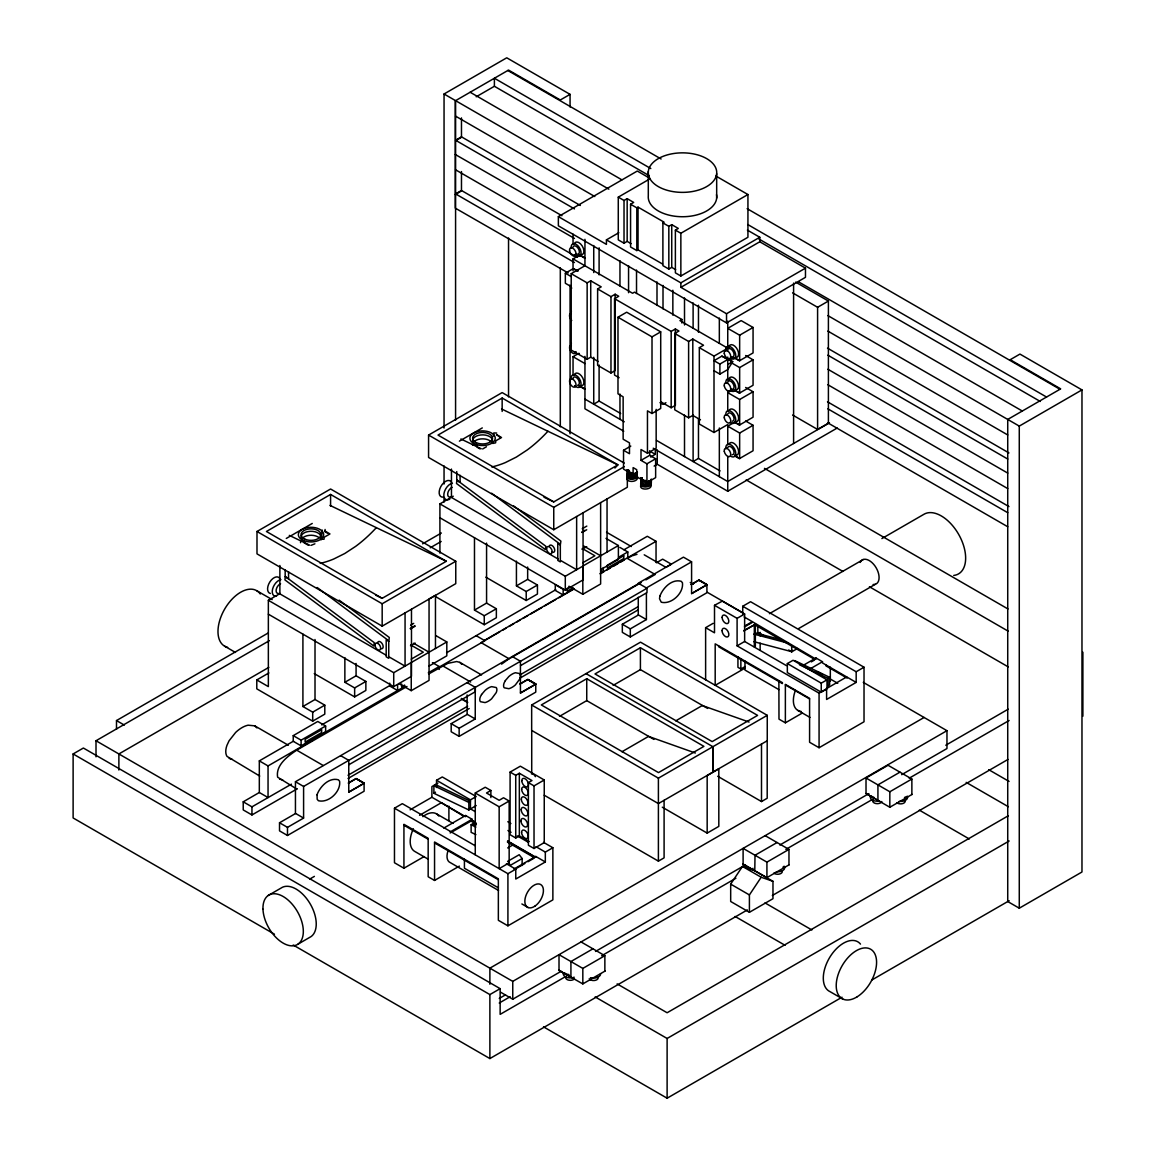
<?xml version="1.0" encoding="UTF-8"?>
<svg xmlns="http://www.w3.org/2000/svg" width="1156" height="1156" viewBox="0 0 1156 1156"><rect width="100%" height="100%" fill="white"/><g stroke="black" fill="none" stroke-linecap="round" stroke-linejoin="round"><path stroke-width="1.5" d="M642.086 477.789L642.042 478.685L642.014 477.703M629.456 471.388L628.373 469.871M629.471 471.084L628.344 471.012L628.517 469.871M300.546 542.699L300.704 541.051L304.1 541.153M321.151 539.866L322.249 530.069M327.451 533.176L324.937 531.702L325.111 529.462M493.453 436.202L493.814 432.936L496.69 433.052M651.377 483.483C650.51 488.526 637.924 488.078 641.147 482.37M641.045 477.919L642.129 480.867L647.216 481.488M641.074 479.046L640.858 480.65L642.158 481.965L648.559 482.269M641.045 480.159C640.077 485.636 651.767 484.913 651.392 479.812M641.074 481.286L640.756 482.081C641.898 486.3 649.036 485.65 651.261 482.529M641.045 482.399C640.077 487.875 651.767 487.153 651.392 482.038M651.189 480.289L651.522 479.48M651.189 482.529L651.42 480.925M789.201 864.76L766.919 877.621L742.875 863.994L772.974 881.32L772.974 898.703L749.406 912.301L730.679 901.492L730.679 884.123L742.455 866.436L754.247 870.511M749.406 912.301L749.406 894.932L761.183 877.245L772.974 881.32M627.405 474.683C624.298 480.145 635.525 480.708 637.433 476.633M627.405 476.792C623.922 482.832 638.358 482.991 637.534 477.096M641.147 484.48C637.332 490.997 654.007 490.274 650.741 484.032M792.698 650.351L791.658 651.666L753.828 641.667M650.611 479.942L651.233 479.176M651.261 480.289L645.828 482.731M501.574 664.136L509.059 658.747M636.898 472.24C634.312 474.451 628.011 475.102 627.043 471.041M635.959 474.032L636.869 473.353L632.101 475.102M636.898 474.495C634.312 476.691 628.011 477.356 627.043 473.281M636.942 475.622L632.101 477.341M636.898 476.734C634.312 478.931 628.011 479.596 627.043 475.521M650.582 483.28L648.53 484.465M433.89 785.704L435.494 784.592L470.449 801.296L468.859 802.409L468.859 809.98L433.89 793.276L433.89 785.704L468.859 802.409M433.89 793.276L435.494 792.163M468.859 809.98L476.2 805.544M475.896 834.632L471.128 832.349L471.128 824.777L472.717 823.664L475.896 825.196M829.632 677.286L829.632 684.858L828.043 685.97L828.043 678.399L829.632 677.286L794.678 660.582M406.984 686.491L296.673 750.186C287.844 756.125 275.489 765.156 277.628 777.179L296.687 788.97M599.097 365.007L599.097 401.06L593.736 404.166L593.736 357.305M444.049 428.038L444.049 93.997L506.747 57.8L570.067 94.359L570.067 106.988M476.214 96.786L494.392 86.281L649.239 175.683M580.355 205.479L461.475 136.841L455.58 140.252L574.46 208.889M456.779 140.021L461.316 137.405M455.276 154.485L561.946 215.724M570.067 94.359L560.313 99.98L508.539 70.082L455.276 100.832L455.276 208.138L568.203 272.975M577.22 257.326L461.475 190.494L455.58 193.905L574.46 262.528M455.276 194.54L461.316 191.043M759.781 241.777L759.781 237.269L680.855 282.844L680.855 287.338L759.781 241.777L805.472 268.149L805.472 277.324L726.532 322.9L558.362 225.81L558.362 216.62L637.288 171.045L649.701 178.212M631.075 243.656L627.159 241.387L624.023 243.194L618.272 239.87L618.272 197.141L649.47 179.122M618.272 197.141L624.023 200.465L627.159 198.659L633.69 202.43L630.569 204.236L630.569 246.979L636.812 250.577L638.04 249.869L662.59 264.045M630.569 204.236L636.812 207.849L638.04 207.141L664.122 222.183L662.894 222.891L662.894 265.634L668.833 269.059L671.737 267.383L675.668 269.651M573.044 270.75L573.044 258.886L580.485 254.58M558.362 216.62L606.423 244.378L606.423 239.87L618.807 232.732M571.209 286.659L565.342 283.263L565.342 273.206L573.217 268.654L578.173 270.822M598.216 361.496L590.73 357.175L587.147 359.241L571.209 350.051L571.209 273.683L584.95 265.75L584.95 239.321M662.894 222.891L668.833 226.33L671.737 224.64L678.297 228.426L675.379 230.116L675.379 272.845L680.855 276.009L747.932 237.269L747.932 194.54L715.882 176.03M571.209 273.683L587.147 282.873L590.73 280.807L601.207 286.861L597.623 288.928L597.623 365.296L610.975 372.998L615.165 370.585L615.165 294.216L618.735 296.268L614.544 298.696L614.544 375.064L619.096 377.694M675.379 230.116L680.855 233.266L747.932 194.54M597.623 288.928L610.975 296.644L615.165 294.216M633.112 474.654L623.532 469.119L623.532 450.276L629.485 453.716L629.485 442.864L623.142 439.208L623.142 396.811L617.983 393.835L617.983 317.221L626.682 312.207L660.712 331.859L660.712 408.458L652.013 413.487L647.461 410.857L647.461 453.253L641.002 449.511L641.002 460.363L646.941 463.802L655.64 458.773L655.64 477.63L646.941 482.644L636.739 476.763L636.739 469.697L633.112 467.602L633.112 474.654L637.462 472.139M256.993 531.485L330.587 489.002L455.767 561.267L455.767 583.65L382.174 626.147L256.993 553.869L256.993 531.485L382.174 603.764L455.767 561.267M627.332 478.627L627.332 487.24L553.753 529.737L428.573 457.458L428.573 435.075L502.152 392.592L624.24 463.079M330.587 494.45L266.429 531.485L382.174 598.317L446.332 561.267L330.587 494.45L330.587 506.169M573.044 375.368L573.044 356.698L578.997 353.259M502.152 398.04L438.008 435.075L553.753 501.892L617.896 464.856L502.152 398.04L502.152 411.435M286.283 538.45L312.25 523.451M459.394 441.144L482.298 427.922M681.895 323.03L681.895 319.475L679.945 320.602L726.199 347.306M617.983 317.221L652.013 336.873L660.712 331.859M614.544 298.696L671.174 331.396L675.379 328.969L678.948 331.035L674.757 333.463L674.757 409.831L688.615 417.822L692.805 415.409L700.464 419.83M311.08 545.357L314.894 543.811M482.659 448.947L486.459 446.751M680.855 287.338L726.532 313.724L805.472 268.149M674.757 333.463L688.615 341.454L692.805 339.04L703.527 345.225L699.337 347.653L699.337 424.021L714.003 432.489L727.745 424.555L727.745 444.829M302.915 634.138L302.915 706.504L315.01 699.51L324.793 705.16L324.793 714.148L312.698 721.127L256.791 688.86L256.791 679.93L268.351 686.606L268.351 600.296L280.186 593.462M439.916 553.103L439.916 503.886L453.239 496.199M753.062 327.466L741.155 320.602L727.745 328.347L739.652 335.211L753.062 327.466L753.062 352.927L739.652 360.672L735.187 358.085M699.337 347.653L714.003 356.12L726.214 349.083M727.76 364.545L732.716 361.684L721.893 356.135L714.003 360.686L719.885 364.068L727.76 359.53L732.716 361.684L727.76 369.573L719.885 374.125L714.003 370.729M792.626 292.873L817.595 307.294L828.404 301.051L828.404 423.212L817.595 429.454L792.626 415.033M729.234 359.819L732.21 358.1M665.928 402.693L663.009 404.383L660.004 402.649M116.496 729.349L116.496 720.564L267.99 633.098M422.605 543.826L441.361 533.017M730.722 362.406L739.652 367.565L753.062 359.819L753.062 385.266L739.652 393.011L735.187 390.439M660.712 401.724L671.174 407.765L675.379 405.337L675.379 328.969M274.478 934.207L73.117 817.957L73.117 753.958L83.377 748.033L500.143 988.655L500.143 1014.361L565.717 976.502M96.006 756.819L96.006 740.75L269.377 640.655M430.249 547.771L441.173 541.47M623.532 450.276L630.786 446.1M732.21 390.034L727.745 392.621L739.652 399.499L753.062 391.754L753.062 417.2L739.652 424.946L735.187 422.374M268.813 667.388L118.88 753.958L118.88 770.026M428.573 435.075L553.753 507.34L624.269 466.634M647.461 453.253L656.16 448.225L656.16 409.369M256.791 679.93L268.886 672.937M641.002 460.363L649.701 455.334L655.64 458.773M650.611 457.025L655.293 454.322L655.293 449.034M654.137 466.07L657.258 464.264L842.897 571.44M733.699 422.72L727.745 426.159L739.652 433.038L753.062 425.292L753.062 450.753L739.652 458.499L735.187 455.912M720.072 470.911L698.47 458.441L693.109 461.533L693.109 414.672M410.669 625.15L413.718 623.387M582.248 528.74L586.815 526.096M410.221 628.503L414.787 625.873M410.481 628.878L415.134 626.191M581.786 532.092L584.849 530.329M582.06 532.468L586.713 529.78M344.864 657.576L344.864 682.286L356.077 675.798L365.86 681.448L365.86 690.435L354.646 696.909L314.259 673.601M410.481 645.742L415.134 643.054M474.48 537.728L474.48 610.093L486.575 603.1L496.358 608.75L496.358 617.738L484.263 624.717L434.569 596.034M516.429 561.166L516.429 585.875L527.656 579.387L537.439 585.037L537.439 594.025L526.211 600.499L485.838 577.191M582.06 549.331L586.713 546.644M302.915 706.504L312.698 712.154L324.793 705.16M344.864 682.286L354.646 687.921L365.86 681.448M474.48 610.093L484.263 615.729L496.358 608.75M516.429 585.875L526.211 591.511L537.439 585.037M411.247 659.137L423.284 652.186L410.785 644.976M582.826 562.726L594.863 555.776L582.349 548.551M411.478 609.226L411.478 676.318L393.719 686.577L393.719 672.691L446.808 641.941L435.985 635.684M829.444 422.821L727.745 481.532L656.536 440.422M600.629 569.662L618.388 559.417L618.388 545.531L582.826 566.064L582.826 594.256L568.925 586.236M439.916 503.886L565.298 576.266L583.058 566.021M293.234 735.635L317.756 721.474L325.631 726.026L325.631 731.705L301.109 745.851L293.234 741.299L293.234 735.635L301.109 740.172L325.631 726.026M623.951 549.779L647.331 536.283L656.044 541.326L656.044 562.481M297.265 788.797L251.95 814.951L243.222 809.923L243.222 801.816L259.32 792.51L259.32 760.879L293.595 741.097M321.686 724.884L390.396 685.219M446.563 652.779L555.805 589.705M653.241 448.225L727.745 491.242L837.219 428.023M429.049 666.073L446.808 655.828L446.808 641.941M618.605 557.264L627.795 551.961L627.795 557.64M570.183 586.656L567.191 588.375L567.191 591.207L573.174 587.754M439.916 517.772L565.298 590.152L583.058 579.907L583.058 512.816M404.614 685.06L401.623 686.794L401.623 683.962M312.727 739.537L405.25 686.115M428.284 672.835L439.208 666.521L439.208 669.411M484.393 640.438L573.882 588.765M599.935 573.723L656.044 541.326M499.739 631.87L481.098 642.635L509.131 658.819M502.846 630.078L505.952 628.272M509.059 626.48L513.726 623.792M516.833 622L519.94 620.208M523.047 618.417L527.7 615.715M530.806 613.923L541.687 607.651M544.794 605.845L555.675 599.574M558.782 597.782L574.315 588.809M600.73 573.564L603.837 571.758M606.943 569.966L610.05 568.174M613.157 566.382L617.824 563.695M620.931 561.903L624.038 560.096M259.32 760.879L268.048 765.922L313.233 739.84M428.731 673.934L447.82 663.356L456.663 661.535L459.799 662.374L481.546 674.931M398.892 683.543L411.247 690.667L429.049 680.393L429.049 598.981L435.465 595.282L435.465 648.487M582.826 594.256L600.629 583.982L600.629 502.571M656.521 562.741L662.648 559.157L671.376 564.2L667.012 566.758M243.222 801.816L251.95 806.845L291.428 784.158M295.445 781.731L303.594 786.441L303.594 818.072L295.445 813.376L295.445 781.731L638.777 583.52M510.692 657.923L641.204 582.566M645.872 579.879L655.192 574.503L627.144 558.305L630.974 556.426M646.406 587.927L691.591 561.845L691.591 593.606L707.053 584.719L699.062 580.066L691.259 584.546M303.594 786.441L646.999 588.26L646.999 592.609L520.518 665.639M348.852 764.737L475.333 691.721L475.333 687.372L467.111 682.632M520.012 674.887L638.098 606.698M348.014 775.257L467.66 706.186M520.012 678.11L638.098 609.935M348.014 778.494L469.206 708.527M691.144 584.531L698.903 580.052L706.908 584.763L706.908 592.739L630.309 636.956L622.333 632.361L622.333 624.254L638.43 614.963M356.106 778.653L364.097 783.277L364.097 791.239L287.483 835.47L279.521 830.875L279.521 822.769L295.618 813.477M348.332 783.045L356.077 778.566L364.097 783.277L348.765 792.12L348.765 760.345L340.63 755.648M519.998 683.933L527.743 679.453L535.763 684.121L535.763 692.141L459.149 736.358L451.187 731.762L451.187 723.656L467.284 714.365M622.333 624.254L630.309 628.864L646.406 619.558L646.406 593.201M691.591 593.606L706.908 584.719L698.903 580.182M279.521 822.769L287.483 827.364L303.594 818.072M451.187 723.656L459.149 728.266L475.246 718.96L475.246 687.329M520.431 661.246L520.431 693.008L535.763 684.121L527.772 679.555L535.763 684.164M531.659 705.001L640.511 642.158L767.252 715.333L767.252 740.75L658.4 803.593L531.659 730.419L531.659 705.001L658.4 778.161L767.252 715.333M827.855 315.588L1019.274 426.102L1081.973 389.904L1081.973 872L1019.274 908.197L1007.729 901.535L1007.729 419.44L1060.688 388.864L1010.2 359.718L1019.939 354.083L1081.973 389.904M586.742 678.716L541.311 704.943L658.501 772.598L703.917 746.371L586.742 678.716L586.742 700.623L653.92 739.407M640.41 647.736L594.993 673.948L712.168 741.603L757.599 715.391L640.41 647.736L640.41 669.627L707.602 708.426M436.535 780.271L442.286 776.962L476.2 796.542L470.449 799.851L436.535 780.271L436.535 787.482M705.622 679.815L705.622 627.679L713.165 623.33M742.73 614.486L742.73 606.25L750.576 601.727L864.023 667.214L864.023 721.778L819.069 747.73L809.59 742.268L809.59 698.354L785.372 684.366L785.372 722.818L778.985 719.133L778.884 680.624M424.093 856.582L403.935 868.228L394.471 862.752L394.471 808.203L402.317 803.666L475.246 845.773M437.922 783.118L431.896 786.6L431.896 797.25L465.579 816.7L465.579 815.5L472.096 819.257L472.096 820.457L450.19 832.97M559.49 716.359L586.742 700.623M613.157 685.364L640.41 669.627M705.622 627.679L714.509 632.809L714.509 605.311L737.095 618.344L744.637 613.995L744.637 641.493L786.398 665.61M410.105 809.821L431.896 797.25M881.884 538.566L923.832 514.348A34.463 19.898 60 0 1 960.419 537.685A34.463 19.898 60 0 1 953.743 575.428M268.221 895.481L281.139 888.025A28.539 16.473 60 0 1 309.649 902.966A28.539 16.473 60 0 1 310.978 936.649L298.06 944.105M744.522 626.147L752.296 621.653L815.977 659.18L815.977 657.981L822.48 661.738L822.48 662.937L856.177 682.401L856.177 671.752L742.73 606.25M744.522 626.913L752.296 622.419M419.57 815.298L441.361 802.712L464.076 816.396M309.707 879.095L314.389 876.378M769.434 613.663L863.257 559.504M743.727 630.612L755.345 624.298L755.345 646.349M743.857 630.93L755.345 624.298M510.099 772.092L520.345 766.182L544.245 779.982L544.245 842.608L534.029 848.504L528.393 845.253L528.393 782.626L531.977 780.56L519.347 773.263L515.735 775.344L510.099 772.092L510.099 834.719L515.822 838.028M475.26 854.833L475.26 793.002L485.231 787.236L490.867 790.487L490.867 797.568M737.095 618.344L737.095 645.843L744.637 641.493M490.867 790.487L486.517 793.002L499.161 800.299L503.525 797.77L509.16 801.021L509.16 862.867L499.161 868.633L499.161 806.801L475.26 793.002M443.803 828.086L465.579 815.5M798.695 628.517L875.323 584.286M450.305 831.843L472.096 819.257M528.393 782.626L534.029 785.878L544.245 779.982M499.161 806.801L509.16 801.021M737.933 656.796L737.933 667.33L740.866 669.021L745.187 666.535M744.652 668.327L715.188 685.335L715.188 643.849L782.424 682.661L782.424 683.586L718.642 646.753L718.642 645.843M788.681 650.004L791.759 651.796L797.51 648.473M621.971 751.747L648.545 736.401L695.334 753.018M675.754 720.853L702.284 705.536L749.074 722.052M787.337 663.573L793.074 660.264L827.002 679.844L827.002 688.846L821.251 692.169L787.337 672.59L787.337 663.573L821.251 683.153L827.002 679.844M803.521 665.177L815.977 657.981M811.295 661.882L814.416 660.09M403.935 868.228L403.935 824.315L428.168 838.302L428.168 876.754L434.555 880.438L459.365 866.119M529.173 841.568L519.347 835.889L515.735 837.97L515.735 775.344M810.024 668.934L822.48 661.738M507.686 847.94L513.437 844.631M507.6 861.408L519.203 854.718L522.136 858.532L522.136 865.497M522.136 858.532L510.446 865.28L508.495 862.737M513.972 869.023L535.763 856.437L545.329 861.957L545.329 852.088L535.979 846.698M826.468 688.615L846.698 676.925M737.095 645.843L819.069 693.167L826.598 688.817L826.598 699.467L856.177 682.401M856.177 671.752L864.023 667.214M515.533 868.893L524.867 863.503M527.974 861.711L534.202 858.113M394.471 808.203L507.918 873.69L515.764 869.168L515.764 879.037L545.329 861.957M545.329 852.088L552.871 847.738L552.871 899.874L507.918 925.826L498.352 920.306L498.352 878.82L434.555 841.987L434.555 880.438M785.372 722.818L802.423 712.977M544.23 795.227L658.4 861.133L664.093 857.853L664.093 800.299M717.703 776.268L761.501 801.556L767.194 798.261L767.194 740.721M707.169 833.1L718.815 826.381L718.815 768.827L707.169 775.56L707.169 833.1L662.301 807.206M924.092 717.471L489.884 968.164L489.884 984.233M73.117 753.958L489.884 994.579L500.143 988.655M96.006 740.75L512.758 981.372L946.966 730.679L946.966 748.539L901.666 774.679M912.098 794.389L889.831 807.249L866.017 793.493L866.017 778.002L888.054 765.272L911.867 779.028L911.867 794.519M499.248 998.452L505.504 994.854M499.248 1003.032L510.172 996.718M592.956 948.816L570.92 961.546L570.92 977.037L558.782 970.289L582.826 983.9L605.094 971.04M777.063 842.522L755.013 855.252L754.781 870.873M945.781 745.23L1008.22 709.177M899.96 772.15L877.924 784.881L877.924 800.371L866.017 793.493M500.562 992.18L512.758 999.218L561.18 971.271M595.542 951.431L745.476 864.861M779.838 845.022L868.864 793.623M601.626 955.766L735.895 878.242M749.941 870.136L753.062 868.329M785.849 849.4L873.286 798.926M909.194 778.19L1009.116 720.506M559.013 970.159L559.013 954.668L582.826 968.41L604.863 955.694L604.863 971.185M743.106 863.864L743.106 848.374L766.919 862.13L788.97 849.4L788.97 864.89M866.017 778.002L889.831 791.759L911.867 779.028M293.205 945.016L489.884 1058.564L747.368 909.917M772.338 895.495L1007.974 759.449M1008.364 815.731L667.113 1012.757L617.131 983.9M595.152 996.92L667.113 1038.464L1009.159 840.99M543.537 1026.86L667.113 1098.2L842.03 997.209M871.711 980.071L1009.159 900.726M520.099 683.947L527.916 679.468L535.907 684.121L520.431 693.008M348.447 783.06L356.25 778.58L364.241 783.233L348.765 792.12M714.509 605.311L722.327 601.12L744.637 613.995M648.545 481.142L649.701 480.607M632.245 555.79L636.999 554.316M628.43 471.012L629.312 471.099M477.37 444.8L472.284 444.627L475.68 445.392M321.151 539.158L324.012 539.26L324.244 537.193L329.966 533.942L324.937 530.98M632.101 472.818L628.373 472.067L627.014 469.914M632.101 475.058L627.578 473.7M632.101 477.298L627.578 475.94M645.828 480.506L643.17 480.217M629.471 472.486L630.728 472.761M754.868 632.78L782.381 640.063M753.828 634.095L788.219 643.184M279.593 779.101L282.729 779.924M288.35 745.244L254.754 725.852L248.078 725.188A29.088 16.791 -60 0 0 235.665 732.413L229.047 740.837L226.952 745.345A14.147 8.164 -60 0 0 227.024 756.4L259.71 776.052M229.163 758.423L232.183 759.348M643.213 480.188L641.32 479.148M628.416 476.518L629.471 476.98M799.432 664.729L828.043 678.399M471.128 824.777L475.896 827.06M501.574 408.978L617.896 464.856A123.721 77.163 -64.3 0 1 614.92 468.036M460.883 438.977L481.243 448.745M543.985 497.21L553.753 501.892M329.995 505.389L446.332 561.267M289.318 535.387L309.678 545.17M375.671 595.181L382.174 598.317M507.816 70.502L661.116 158.993M747.137 208.672L1059.98 389.283M650.814 168.559L494.392 78.247L494.392 86.281M747.788 224.553L1046.556 397.043M747.383 230.116L759.781 237.269M758.741 238.902L1040.299 401.464M470.16 92.249L621.885 179.845M798.637 281.891L1022.309 411.03M795.631 282.122L828.404 301.051M444.049 93.997L608.865 189.165M455.58 116.149L594.791 196.534M827.855 331.093L1007.729 434.945M827.494 348.158L1008.942 452.921M827.855 355.181L1007.729 459.033M606.423 239.87L680.855 282.844M827.855 369.241L1007.729 473.093M455.58 169.802L574.46 238.439M827.855 384.731L1007.729 488.583M578.997 254.551L584.95 257.99M578.997 254.811L584.95 258.25M827.494 401.811L1008.942 506.574M745.62 355.513L753.062 359.819M681.895 319.475L634.528 292.136L632.578 293.263L573.044 258.886M827.855 408.834L1007.729 512.686M733.699 357.493L739.652 360.932L739.652 335.211M573.217 268.669L577.624 271.212M721.893 356.135L727.76 359.53M827.855 422.894L1007.729 526.746M565.342 273.206L571.209 276.602M745.62 387.462L753.062 391.754M733.699 389.847L739.652 393.286L739.652 367.565M745.62 421.001L753.062 425.292M735.187 422.634L739.652 425.22L739.652 399.499M573.044 356.698L584.95 363.576M764.463 468.368L1007.96 608.952M735.187 456.187L739.652 458.759L739.652 433.038M746.184 479.899L1008.263 631.205M578.997 385.598L584.95 389.037M578.997 385.858L584.95 389.297M599.097 401.06L620.685 413.53M584.95 399.095L624.254 421.796M623.749 431.202L584.95 408.791L584.95 356.366M650.9 451.779L655.293 454.322M869.428 586.757L1008.263 666.911M691.591 561.845L683.442 557.149L638.271 583.231L646.999 588.26M477.139 447.228L479.971 448.86M606.524 532.222L631.321 546.542M644.224 554.808L665.972 567.365M690.262 582.465L693.383 584.271M707.414 592.378L743.265 613.07M863.286 682.372L946.966 730.679M744.103 616.914L752.296 621.653M606.004 538.378L618.388 545.531M814.864 659.469L755.749 625.338L755.749 624.413M847.117 678.095L825.919 665.856L825.919 664.931M619.905 547.409L627.795 551.961M765.561 636.653L757.845 632.202L757.845 626.798M988.741 769.694L1009.072 781.427M822.61 674.569L819.575 672.821A21.704 12.528 -60 0 0 816.396 671.838M830.181 678.948L837.753 683.312M583.607 545.95L600.629 555.776M600.658 570.284L603.273 571.801L603.273 567.538M966.17 782.381L1008.35 806.729M785.372 684.944L809.59 698.932M558.088 559.013L451.461 497.456L451.461 469.076M561.18 560.805L576.642 569.72L576.642 516.515M778.884 689.626L744.97 670.047L744.97 661.044M646.406 619.558L638.271 614.862L638.271 597.291M797.871 710.42L809.98 717.414M919.309 810.125L969.292 838.981M586.02 673.616L712.891 746.704L712.891 772.136M476.171 635.684L484.899 640.727L439.714 666.81L432.445 662.619M512.296 656.55L520.518 661.29M304.144 542.814L308.392 545.271M765.142 835.644L788.97 849.4M413.588 643.256L429.049 652.186M442.719 665.856L470.68 682.011M461.36 698.412L467.573 702.01M386.523 655.423L279.882 593.866L279.882 565.486M389.615 657.215L405.062 666.131L405.062 612.926M461.417 698.99L467.645 702.588M742.455 866.436L761.183 877.245M256.675 590.673L272.18 599.617M475.246 718.96L467.111 714.264L467.111 694.929M268.351 600.296L393.719 672.691M268.351 614.183L393.719 686.577M765.012 902.908L811.873 929.973M730.679 884.123L749.406 894.932M735.1 916.462L785.083 945.319M842.811 999.03L829.892 991.573A28.539 16.473 -60 0 1 830.47 956.2A28.539 16.473 -60 0 1 860.483 944.105M224.625 646.175L235.477 652.446M507.802 821.728L510.909 823.52M543.551 842.363L552.871 847.738M469.495 808.304L475.203 811.613M507.932 830.499L511.053 832.306M517.281 835.904L528.191 842.189M471.98 820.384L475.203 822.248M507.816 841.077L535.763 857.217L535.763 856.437M476.33 823.26L471.662 820.572L471.662 821.483L476.33 824.185M507.455 841.221L535.459 857.391M507.455 842.146L533.899 857.42M436.404 813.781L453.051 823.404M506.415 863.763L515.764 869.168M296.673 750.157L323.16 765.474M403.935 825.24L428.168 839.227M434.555 842.912L498.352 879.745M498.352 887.822L464.423 868.243L464.423 859.24M498.539 890.467L450.276 862.607A13.135 7.586 -60 0 1 447.892 851.206M521.891 903.963L528.119 907.547M581.049 941.938L604.863 955.694M428.312 859.255L414.686 851.394A21.704 12.528 -60 0 1 413.371 828.823M259.32 792.51L268.048 797.553L268.048 765.922M116.496 720.564L124.313 725.087M500.288 437.503L496.516 434.569L501.545 437.532L495.823 440.768L495.592 442.849L492.716 443.456M513.582 505.88L560.891 541.066L560.429 544.433L491.618 493.251M339.142 600.166L389.312 637.476L388.864 640.843L317.178 587.523M627.636 471.431L628.416 472.038M254.754 725.852L256.892 727.89M459.799 662.374L461.764 664.295M627.636 473.671L627.014 472.154M627.636 475.911L627.014 474.408M640.756 477.616L640.858 478.411M627.072 469.914L627.173 470.709M1082.883 652.215L1082.883 716.2M1019.274 426.102L1019.274 908.197M889.831 791.759L889.831 807.249M830.326 667.157L830.326 681.13M821.251 683.153L821.251 692.169M819.069 693.167L819.069 747.73M817.595 307.294L817.595 429.454M793.594 283.09L793.594 443.514M791.658 645.612L791.759 651.796M766.919 862.13L766.919 877.621M761.501 744.002L761.501 801.556M760.142 632.332L760.142 635.93M760.142 643.155L760.142 650.366M754.333 624.89L754.333 646.941M740.866 658.631L740.866 669.021M727.745 321.122L727.745 348.202M727.745 357.074L727.745 380.165M727.745 390.815L727.745 411.29M727.745 456.606L727.745 491.242M726.532 313.724L726.532 322.9M719.885 364.068L719.885 374.125M719.335 318.059L719.335 343.289M719.335 428.009L719.335 476.677M716.677 173.732A34.246 19.768 0 0 1 663.703 189.136A34.246 19.768 0 0 1 667.084 154.962A34.246 19.768 0 0 1 716.677 173.732L716.677 198.081M714.003 356.12L714.003 432.489M712.761 746.79L712.761 772.208M698.47 305.227L698.47 332.263M698.47 418.79L698.47 458.441M693.109 302.915L693.109 328.145M692.805 339.04L692.805 415.409M688.615 341.454L688.615 417.822M684.511 297.945L684.511 324.981M684.511 415.12L684.511 456.577M680.855 233.266L680.855 276.009M672.85 290.243L672.85 315.126M671.737 224.64L671.737 267.383M671.174 331.396L671.174 407.765M668.833 226.33L668.833 269.059M667.113 1038.464L667.113 1098.2M663.009 285.416L663.009 308.84M658.4 778.161L658.4 861.133M657.258 449.987L657.258 464.264M656.998 281.948L656.998 305.386M652.013 336.873L652.013 413.487M649.701 450.695L649.701 455.334M648.299 171.493L648.299 195.841A34.246 19.768 0 0 0 683.528 216.721A34.246 19.768 0 0 0 716.489 194.641M646.941 463.802L646.941 482.644M638.04 207.141L638.04 249.869M636.812 207.849L636.812 250.577M636.523 270.056L636.523 293.494M630.309 628.864L630.309 636.956M628.561 265.649L628.561 292.685M627.159 198.659L627.159 241.387M624.023 200.465L624.023 243.194M619.963 260.678L619.963 285.922M619.963 394.066L619.963 419.31M610.975 296.644L610.975 372.998M607.045 498.872L607.045 552.077M599.097 247.846L599.097 274.882M593.736 245.534L593.736 272.57M590.73 280.807L590.73 357.175M587.147 282.873L587.147 359.241M582.826 968.41L582.826 983.9M573.044 234.148L573.044 244.321M570.067 285.749L570.067 433.803M565.298 576.266L565.298 590.152M560.313 267.903L560.313 426.795M553.753 507.34L553.753 529.737M534.029 785.878L534.029 848.504M531.717 730.447L531.717 773.61M527.656 567.032L527.656 579.387M526.211 591.511L526.211 600.499M519.347 773.263L519.347 835.889M512.758 981.372L512.758 999.218M508.539 238.006L508.539 396.898M507.918 873.69L507.918 925.826M489.884 994.579L489.884 1058.564M486.575 543.103L486.575 603.1M484.263 615.729L484.263 624.717M473.772 821.15L473.772 824.763M470.449 799.851L470.449 808.868M461.475 117.912L461.475 136.841M461.475 171.565L461.475 190.494M460.102 475.289L460.102 482.355L456.75 480.419L456.75 471.59M459.149 728.266L459.149 736.358M455.58 100.659L455.58 420.249M448.904 806.151L448.904 820.601M444.049 465.955L444.049 484.017M444.049 498.453L444.049 502.065M411.247 662.475L411.247 690.667M397.592 684.872L397.592 690.551L389.716 685.999L389.716 683.153M382.174 603.764L382.174 626.147M356.077 663.457L356.077 675.798M354.646 687.921L354.646 696.909M315.01 639.514L315.01 699.51M312.698 712.154L312.698 721.127M301.109 740.172L301.109 745.851M288.538 571.7L288.538 578.766L285.171 576.83L285.171 569.764M287.483 827.364L287.483 835.47M251.95 806.845L251.95 814.951M801.05 711.402A21.704 12.528 -60 0 1 795.429 690.435M422.879 816.671A21.704 12.528 -60 0 1 438.832 816.049M531.399 773.74A4.711 2.717 60 0 1 532.208 773.826M533.06 774.188A4.711 2.717 60 0 1 533.928 774.823M534.737 775.676A4.711 2.717 60 0 1 535.416 776.673M782.034 870.743A4.61 2.659 0 0 1 779.708 873.979A4.61 2.659 0 0 1 773.841 873.083M783.985 866.278A7.037 4.06 0 0 1 782.959 867.159M784.332 866.465A7.037 4.06 0 0 1 776.297 871.754M881.826 801.527A4.61 2.659 0 0 1 875.829 803.521A4.61 2.659 0 0 1 873.185 799.836M874.196 797.539A7.037 4.06 0 0 1 871.465 796.152M879.572 801.021A7.037 4.06 0 0 1 870.41 796.383M904.397 799.75A4.61 2.659 0 0 1 903.125 803.434A4.61 2.659 0 0 1 896.753 802.712M905.87 796.787A7.037 4.06 0 0 1 904.483 797.495M907.229 796.094A7.037 4.06 0 0 1 899.209 801.383M574.431 978.843A4.61 2.659 0 0 1 568.824 980.187A4.61 2.659 0 0 1 565.79 977.152M568.94 974.537A7.037 4.06 0 0 1 567.191 974.205M565.674 973.612A7.037 4.06 0 0 1 564.46 972.817M574.214 977.21A7.037 4.06 0 0 1 566.397 977.225A7.037 4.06 0 0 1 563.405 973.049M597.392 976.415A4.61 2.659 0 0 1 595.6 980.274A4.61 2.659 0 0 1 589.213 978.742M600.585 973.8A7.037 4.06 0 0 1 590.456 977.701M549.187 546.282A3.988 2.312 60 0 1 552.395 545.762A3.988 2.312 60 0 1 554.721 550.603A3.988 2.312 60 0 1 551.918 551.961M547.93 431.246A124.126 77.409 -64.3 0 1 527.208 449.973L516.356 457.082L505.403 462.559A124.126 77.409 -64.3 0 1 491.777 466.966M473.613 442.098A9.927 5.722 0 0 1 483.092 438.846A9.927 5.722 0 0 1 491.936 442.647M472.688 441.057A9.927 5.722 0 0 1 483.092 434.873A9.927 5.722 0 0 1 492.34 441.635M450.927 496.834A5.448 3.15 -60 0 1 447.733 493.569A5.448 3.15 -60 0 1 452.155 487.341M449.756 499.262A9.147 5.289 -60 0 1 443.962 493.569A9.147 5.289 -60 0 1 452.473 483.208M443.442 497.109A9.147 5.289 -60 0 1 440.826 486.56A9.147 5.289 -60 0 1 451.476 482.24M377.521 643.473A3.988 2.312 60 0 1 380.093 641.71A3.988 2.312 60 0 1 383.113 646.146A3.988 2.312 60 0 1 381.061 648.675M376.35 527.656A124.126 77.409 -64.3 0 1 355.629 546.383L344.791 553.493L333.824 558.969A124.126 77.409 -64.3 0 1 320.212 563.377M302.048 538.508A9.927 5.722 0 0 1 319.172 537.728M301.109 537.468A9.927 5.722 0 0 1 310.213 531.298A9.927 5.722 0 0 1 320.891 536.557M278.394 593.462A5.448 3.15 -60 0 1 276.284 589.358A5.448 3.15 -60 0 1 280.576 583.751M276.53 596.207A9.147 5.289 -60 0 1 272.628 588.91A9.147 5.289 -60 0 1 280.908 579.618M270.36 593.49A9.147 5.289 -60 0 1 269.868 581.93A9.147 5.289 -60 0 1 279.897 578.65M860.208 562.408A13.858 7.991 60 0 1 876.147 567.784A13.858 7.991 60 0 1 873.112 584.517M227.66 647.36A32.05 18.496 -60 0 1 225.333 607.969A32.05 18.496 -60 0 1 260.273 594.011M727.731 447.56A4.61 2.659 60 0 1 732.947 448.962A4.61 2.659 60 0 1 732.239 454.756M728.945 444.338A7.037 4.06 60 0 1 737.398 447.285A7.037 4.06 60 0 1 734.624 455.103M725.925 448.846A7.037 4.06 60 0 1 730.274 444.525A7.037 4.06 60 0 1 735.78 453.296A7.037 4.06 60 0 1 730.476 456.1M727.731 414.021A4.61 2.659 60 0 1 732.947 415.423A4.61 2.659 60 0 1 732.239 421.218M728.945 410.799A7.037 4.06 60 0 1 737.398 413.747A7.037 4.06 60 0 1 734.624 421.564M725.925 415.307A7.037 4.06 60 0 1 730.274 410.987A7.037 4.06 60 0 1 735.78 419.758A7.037 4.06 60 0 1 730.476 422.547M727.558 350.6A4.61 2.659 60 0 1 730.736 348.924A4.61 2.659 60 0 1 734.046 354.184A4.61 2.659 60 0 1 731.445 356.785M728.685 347.84A7.037 4.06 60 0 1 736.415 347.913A7.037 4.06 60 0 1 735.852 357.507M725.925 351.034A7.037 4.06 60 0 1 730.274 346.699A7.037 4.06 60 0 1 735.78 355.47A7.037 4.06 60 0 1 730.476 358.273M727.558 382.954A4.61 2.659 60 0 1 730.736 381.278A4.61 2.659 60 0 1 734.046 386.538A4.61 2.659 60 0 1 731.445 389.124M728.685 380.18A7.037 4.06 60 0 1 736.415 380.252A7.037 4.06 60 0 1 735.852 389.847M725.925 383.373A7.037 4.06 60 0 1 730.274 379.052A7.037 4.06 60 0 1 735.78 387.824A7.037 4.06 60 0 1 730.476 390.612M572.856 378.966A4.61 2.659 60 0 1 577.913 379.009A4.61 2.659 60 0 1 577.538 385.295M574.243 374.876A7.037 4.06 60 0 1 582.682 377.824A7.037 4.06 60 0 1 579.922 385.642M571.223 379.385A7.037 4.06 60 0 1 575.991 375.281A7.037 4.06 60 0 1 581.02 384.804A7.037 4.06 60 0 1 574.503 385.598M576.035 351.583A4.61 2.659 60 0 1 570.977 351.54A4.61 2.659 60 0 1 571.353 345.254M579.387 353.765A7.037 4.06 60 0 1 574.503 352.06M571.223 345.846A7.037 4.06 60 0 1 571.396 342.985M573.015 247.052A4.61 2.659 60 0 1 576.873 246.849A4.61 2.659 60 0 1 579.315 252.47A4.61 2.659 60 0 1 575.89 253.67M574.243 243.829A7.037 4.06 60 0 1 582.234 245.982A7.037 4.06 60 0 1 581.15 254.826M571.223 248.352A7.037 4.06 60 0 1 575.991 244.248A7.037 4.06 60 0 1 581.02 253.756A7.037 4.06 60 0 1 574.503 254.566M571.743 288.133A4.61 2.659 60 0 1 569.865 285.156M571.743 320.472A4.61 2.659 60 0 1 569.532 315.891A4.61 2.659 60 0 1 571.353 313.319M571.223 313.912A7.037 4.06 60 0 1 571.396 311.036M317.019 794.75L317.192 799.302L318.435 800.732C328.665 803.319 341.092 791.557 339.604 781.21L338.361 779.794C328.983 777.164 320.039 786.571 317.019 794.75M659.83 596.236L659.527 598.75L661.261 602.218C671.491 604.805 683.918 593.057 682.43 582.711L681.173 581.28C671.795 578.665 662.85 588.072 659.83 596.236M285.373 576.541L284.911 579.907L373.793 646.016L374.255 642.649L285.373 576.541M456.938 480.13L456.49 483.497L545.372 549.591L545.82 546.239L456.938 480.13M481.561 694.496L480.434 696.635A5.65 3.266 -60 0 0 480.419 701.692L485.043 702.588A17.73 10.245 -60 0 0 491.589 698.831L496.227 692.589A5.65 3.266 -60 0 0 496.256 687.545L491.632 686.635A17.73 10.245 -60 0 0 485.087 690.407L481.561 694.496M505.345 680.609L504.233 682.734A5.65 3.266 -60 0 0 504.204 687.791L508.828 688.701A17.73 10.245 -60 0 0 515.374 684.93L520.012 678.702A5.65 3.266 -60 0 0 520.041 673.645L515.417 672.734A17.73 10.245 -60 0 0 508.871 676.506L505.345 680.609M321.599 729.783L305.155 739.276L305.155 742.094L321.599 732.601L321.599 729.783M623.763 555.718L607.319 565.212L607.319 568.044L623.763 558.536L623.763 555.718M560.328 545.011L557.77 543.537L557.77 560.4L560.328 561.888L560.328 545.011M563.16 589.285L555.27 584.734L555.27 590.413L563.16 594.964L563.16 589.285M388.748 641.421L386.191 639.947L386.191 656.81L388.748 658.299L388.748 641.421M474.711 443.947L472.399 442.575A12.673 7.326 0 0 1 480.029 431.029A12.673 7.326 0 0 1 494.913 439.901A12.673 7.326 0 0 1 474.711 443.947M303.132 540.358L300.835 538.985A12.673 7.326 0 0 1 308.45 527.439A12.673 7.326 0 0 1 323.333 536.312A12.673 7.326 0 0 1 303.132 540.358M722.11 617.391A4.74 2.731 60 0 0 727.138 623.633A4.74 2.731 60 0 0 727.138 616.943A4.74 2.731 60 0 0 722.11 617.391M722.052 630.641A4.826 2.789 60 0 0 727.167 637.014A4.826 2.789 60 0 0 727.167 630.193A4.826 2.789 60 0 0 722.052 630.641M534.881 906.16A13.135 7.586 -60 0 0 541.774 885.395A13.135 7.586 -60 0 0 525.734 896.16A13.135 7.586 -60 0 0 534.881 906.16M521.659 789.331A4.711 2.717 60 0 0 526.645 795.545A4.711 2.717 60 0 0 526.645 788.883A4.711 2.717 60 0 0 521.659 789.331M521.79 780.705A4.711 2.717 60 0 0 526.789 786.918A4.711 2.717 60 0 0 526.789 780.257A4.711 2.717 60 0 0 521.79 780.705M521.313 799.157A4.711 2.717 60 0 0 526.312 805.371A4.711 2.717 60 0 0 526.312 798.709A4.711 2.717 60 0 0 521.313 799.157M521.197 809.749A4.711 2.717 60 0 0 526.197 815.963A4.711 2.717 60 0 0 526.197 809.301A4.711 2.717 60 0 0 521.197 809.749M520.923 820.803A4.711 2.717 60 0 0 525.922 827.017A4.711 2.717 60 0 0 525.922 820.355A4.711 2.717 60 0 0 520.923 820.803M521.573 832.392A4.711 2.717 60 0 0 526.572 838.606A4.711 2.717 60 0 0 526.572 831.944A4.711 2.717 60 0 0 521.573 832.392M476.388 442.719A9.985 5.766 0 0 0 492.456 439.034A9.985 5.766 0 0 0 478.902 432.85A9.985 5.766 0 0 0 476.388 442.719M546.571 548.522A3.988 2.312 60 0 0 550.805 553.782A3.988 2.312 60 0 0 550.805 548.146A3.988 2.312 60 0 0 546.571 548.522M304.808 539.13A9.985 5.766 0 0 0 320.877 535.459A9.985 5.766 0 0 0 307.323 529.26A9.985 5.766 0 0 0 304.808 539.13M374.992 644.932A3.988 2.312 60 0 0 379.226 650.207A3.988 2.312 60 0 0 379.226 644.557A3.988 2.312 60 0 0 374.992 644.932M857.333 996.689A28.539 16.473 -60 0 0 873.401 951.576A28.539 16.473 -60 0 0 838.476 973.598A28.539 16.473 -60 0 0 857.333 996.689M262.976 909.237A28.539 16.473 60 0 0 294.029 945.709A28.539 16.473 60 0 0 292.41 904.454A28.539 16.473 60 0 0 262.976 909.237M724.292 451.36A4.61 2.659 60 0 0 729.638 456.533A4.61 2.659 60 0 0 728.54 449.511A4.61 2.659 60 0 0 724.292 451.36M724.292 417.807A4.61 2.659 60 0 0 729.638 422.995A4.61 2.659 60 0 0 728.54 415.972A4.61 2.659 60 0 0 724.292 417.807M724.292 353.534A4.61 2.659 60 0 0 729.638 358.707A4.61 2.659 60 0 0 728.54 351.684A4.61 2.659 60 0 0 724.292 353.534M724.292 385.873A4.61 2.659 60 0 0 729.638 391.046A4.61 2.659 60 0 0 728.54 384.023A4.61 2.659 60 0 0 724.292 385.873M569.59 381.899A4.61 2.659 60 0 0 574.937 387.072A4.61 2.659 60 0 0 573.838 380.049A4.61 2.659 60 0 0 569.59 381.899M569.59 250.852A4.61 2.659 60 0 0 574.937 256.025A4.61 2.659 60 0 0 573.838 249.002A4.61 2.659 60 0 0 569.59 250.852"/></g></svg>
